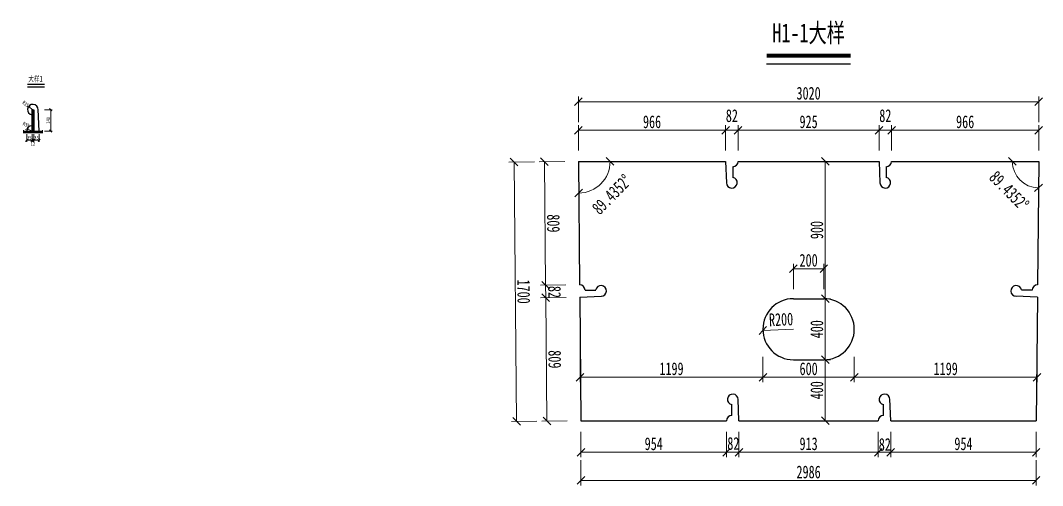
# Model space of a CAD drawing. Header units: millimetres. Extents: x -358959 to 47, y -122282 to 697692.
# Drawn here: x -210591 to -203886, y 111159 to 114208 of the extents above; entities that cross this region are included whole.
import ezdxf
from ezdxf.enums import TextEntityAlignment as Align

# ---------------------------------------------------------------- set-up
doc = ezdxf.new("R2010")
doc.units = ezdxf.units.MM
doc.header["$LTSCALE"] = 2
doc.header["$PDMODE"] = 34
doc.layers.get('Defpoints').update_dxf_attribs({"color": 8, "lineweight": 9})
for name, color, linetype, lineweight in [('标注', 4, 'Continuous', 13), ('标注线及字体', 2, 'Continuous', 15), ('钢板粗线', 1, 'Continuous', 25)]:
    doc.layers.add(name, color=color, linetype=linetype, lineweight=lineweight)
doc.styles.add('111', font='仿宋_GB2312.ttf', dxfattribs={"width": 0.7})
doc.dimstyles.new('200', dxfattribs={"dimscale": 0, "dimtxt": 2.5, "dimasz": 1.5, "dimexe": 1, "dimexo": 1, "dimgap": 0.4, "dimtad": 1, "dimdec": 0, "dimdsep": 46, "dimtxsty": '111', "dimblk": 'OBLIQUE', "dimcen": 0, "dimclrd": 256, "dimclre": 256, "dimclrt": 256, "dimadec": 4, "dimazin": 0, "dimtfac": 1, "dimtdec": 0, "dimtmove": 2, "dimatfit": 3, "dimfxl": 4, "dimfxlon": 1, "dimtolj": 1, "dimlwd": -1, "dimlwe": -1, "dimarcsym": 0})

# ---------------------------------------------------------------- blocks, each defined once
blk = doc.blocks.new('12-140 有孔')
at = {"layer": 'Defpoints', "ltscale": 5}
blk.add_line((0, 140), (0, 0), dxfattribs=at)
at = {"layer": '钢板粗线'}
for p, q in [((-6, 0), (-6, 140)), ((-6, 140), (6, 140)), ((6, 140), (6, 0)), ((41, 0), (35, 141.5)), ((-41, 0), (41, 0))]:
    blk.add_line(p, q, dxfattribs=at)
for centre, start, end in [((0, 140), 0, 260.12911), ((-6, 0), 90, 180)]:
    blk.add_arc(centre, 35, start, end, dxfattribs=at)
blk = doc.blocks.new('_Oblique')
at = {"color": 0, "linetype": 'ByBlock', "lineweight": -2}
blk.add_line((-0.5, -0.5), (0.5, 0.5), dxfattribs=at)
blk = doc.blocks.new('*D3906')
at = {"layer": 'Defpoints', "color": 0, "ltscale": 5, "transparency": 16777216}
for p in [(-210550.4, 113482.9), (-210515.4, 113482.9), (-210550.4, 113422.6)]:
    blk.add_point(p, dxfattribs=at)
at = {"layer": '标注', "ltscale": 5, "transparency": 16777216}
for p, q in [((-210550.4, 113462.6), (-210550.4, 113412.6)), ((-210515.4, 113462.6), (-210515.4, 113412.6)), ((-210515.4, 113422.6), (-210550.4, 113422.6))]:
    blk.add_line(p, q, dxfattribs=at)
at = {"layer": '标注', "ltscale": 5, "transparency": 16777216, "xscale": 15, "yscale": 15, "zscale": 15, "rotation": 180}
blk.add_blockref('_Oblique', (-210550.4, 113422.6), dxfattribs=at)
at = {"layer": '标注', "ltscale": 5, "transparency": 16777216, "xscale": 15, "yscale": 15, "zscale": 15}
blk.add_blockref('_Oblique', (-210515.4, 113422.6), dxfattribs=at)
at = {"layer": '标注', "ltscale": 5, "transparency": 16777216, "insert": (-210532.9, 113439.1), "char_height": 25, "attachment_point": 5, "style": '111'}
blk.add_mtext('\\A1;35', dxfattribs=at)
blk = doc.blocks.new('*D3907')
at = {"layer": 'Defpoints', "color": 0, "ltscale": 5, "transparency": 16777216}
for p in [(-210515.4, 113482.9), (-210503.4, 113482.9), (-210503.4, 113422.6)]:
    blk.add_point(p, dxfattribs=at)
at = {"layer": '标注', "ltscale": 5, "transparency": 16777216}
for p, q in [((-210515.4, 113462.6), (-210515.4, 113412.6)), ((-210503.4, 113462.6), (-210503.4, 113412.6)), ((-210515.4, 113422.6), (-210503.4, 113422.6))]:
    blk.add_line(p, q, dxfattribs=at)
at = {"layer": '标注', "ltscale": 5, "transparency": 16777216, "xscale": 15, "yscale": 15, "zscale": 15, "rotation": 180}
blk.add_blockref('_Oblique', (-210515.4, 113422.6), dxfattribs=at)
at = {"layer": '标注', "ltscale": 5, "transparency": 16777216, "xscale": 15, "yscale": 15, "zscale": 15}
blk.add_blockref('_Oblique', (-210503.4, 113422.6), dxfattribs=at)
at = {"layer": '标注', "ltscale": 5, "transparency": 16777216, "insert": (-210509.4, 113399.1), "char_height": 25, "attachment_point": 5, "style": '111'}
blk.add_mtext('\\A1;12', dxfattribs=at)
blk = doc.blocks.new('*D3908')
at = {"layer": 'Defpoints', "color": 0, "ltscale": 5, "transparency": 16777216}
for p in [(-210503.4, 113482.9), (-210468.4, 113482.9), (-210468.4, 113422.6)]:
    blk.add_point(p, dxfattribs=at)
at = {"layer": '标注', "ltscale": 5, "transparency": 16777216}
for p, q in [((-210503.4, 113462.6), (-210503.4, 113412.6)), ((-210468.4, 113462.6), (-210468.4, 113412.6)), ((-210503.4, 113422.6), (-210468.4, 113422.6))]:
    blk.add_line(p, q, dxfattribs=at)
at = {"layer": '标注', "ltscale": 5, "transparency": 16777216, "xscale": 15, "yscale": 15, "zscale": 15, "rotation": 180}
blk.add_blockref('_Oblique', (-210503.4, 113422.6), dxfattribs=at)
at = {"layer": '标注', "ltscale": 5, "transparency": 16777216, "xscale": 15, "yscale": 15, "zscale": 15}
blk.add_blockref('_Oblique', (-210468.4, 113422.6), dxfattribs=at)
at = {"layer": '标注', "ltscale": 5, "transparency": 16777216, "insert": (-210485.9, 113439.1), "char_height": 25, "attachment_point": 5, "style": '111'}
blk.add_mtext('\\A1;35', dxfattribs=at)
blk = doc.blocks.new('*D3909')
at = {"layer": 'Defpoints', "color": 0, "ltscale": 5, "transparency": 16777216}
for p in [(-210547.5, 113496.8), (-210515.4, 113482.9)]:
    blk.add_point(p, dxfattribs=at)
at = {"layer": '标注', "ltscale": 5, "transparency": 16777216}
blk.add_line((-210515.4, 113482.9), (-210547.5, 113496.8), dxfattribs=at)
at = {"layer": '标注', "ltscale": 5, "transparency": 16777216, "xscale": 15, "yscale": 15, "zscale": 15, "rotation": 156.5780455694849}
blk.add_blockref('_Oblique', (-210547.5, 113496.8), dxfattribs=at)
at = {"layer": '标注', "ltscale": 5, "transparency": 16777216, "insert": (-210554.2, 113524.4), "char_height": 25, "attachment_point": 5, "rotation": 336.57805, "style": '111'}
blk.add_mtext('\\A1;R35', dxfattribs=at)
blk = doc.blocks.new('*D3910')
at = {"layer": 'Defpoints', "color": 0, "ltscale": 5, "transparency": 16777216}
for p in [(-210503.4, 113622.9), (-210503.4, 113482.9), (-210392.4, 113482.9)]:
    blk.add_point(p, dxfattribs=at)
at = {"layer": '标注', "ltscale": 5, "transparency": 16777216}
for p, q in [((-210432.4, 113622.9), (-210382.4, 113622.9)), ((-210392.4, 113622.9), (-210392.4, 113482.9)), ((-210432.4, 113482.9), (-210382.4, 113482.9))]:
    blk.add_line(p, q, dxfattribs=at)
at = {"layer": '标注', "ltscale": 5, "transparency": 16777216, "xscale": 15, "yscale": 15, "zscale": 15}
for p, rotation in [((-210392.4, 113622.9), 90), ((-210392.4, 113482.9), 270)]:
    blk.add_blockref('_Oblique', p, dxfattribs=dict(at, rotation=rotation))
at = {"layer": '标注', "ltscale": 5, "transparency": 16777216, "insert": (-210408.9, 113552.9), "char_height": 25, "attachment_point": 5, "rotation": 90, "style": '111'}
blk.add_mtext('\\A1;140', dxfattribs=at)
blk = doc.blocks.new('*D3911')
at = {"layer": 'Defpoints', "color": 0, "ltscale": 5, "transparency": 16777216}
for p in [(-210537.5, 113643.7), (-210509.4, 113622.9)]:
    blk.add_point(p, dxfattribs=at)
at = {"layer": '标注', "ltscale": 5, "transparency": 16777216}
blk.add_line((-210509.4, 113622.9), (-210537.5, 113643.7), dxfattribs=at)
at = {"layer": '标注', "ltscale": 5, "transparency": 16777216, "xscale": 15, "yscale": 15, "zscale": 15, "rotation": 143.4802079940313}
blk.add_blockref('_Oblique', (-210537.5, 113643.7), dxfattribs=at)
at = {"layer": '标注', "ltscale": 5, "transparency": 16777216, "insert": (-210557.6, 113660.9), "char_height": 25, "attachment_point": 5, "rotation": 323.48021, "style": '111'}
blk.add_mtext('\\A1;R35', dxfattribs=at)
blk = doc.blocks.new('*D3832')
at = {"layer": 'Defpoints', "color": 0, "ltscale": 5, "transparency": 16777216}
for p in [(-206930.7, 113488.2), (-206930.7, 113284), (-205965.2, 113284)]:
    blk.add_point(p, dxfattribs=at)
at = {"layer": '标注', "ltscale": 5, "transparency": 16777216}
for p, q in [((-206930.7, 113354.8), (-206930.7, 113521.5)), ((-205965.2, 113354.8), (-205965.2, 113521.5)), ((-205965.2, 113488.2), (-206930.7, 113488.2))]:
    blk.add_line(p, q, dxfattribs=at)
at = {"layer": '标注', "ltscale": 5, "transparency": 16777216, "xscale": 50, "yscale": 50, "zscale": 50, "rotation": 180}
blk.add_blockref('_Oblique', (-206930.7, 113488.2), dxfattribs=at)
at = {"layer": '标注', "ltscale": 5, "transparency": 16777216, "xscale": 50, "yscale": 50, "zscale": 50}
blk.add_blockref('_Oblique', (-205965.2, 113488.2), dxfattribs=at)
at = {"layer": '标注', "ltscale": 5, "transparency": 16777216, "insert": (-206448, 113543.2), "char_height": 83.33, "attachment_point": 5, "style": '111'}
blk.add_mtext('\\A1;966', dxfattribs=at)
blk = doc.blocks.new('*D3833')
at = {"layer": 'Defpoints', "color": 0, "ltscale": 5, "transparency": 16777216}
for p in [(-204958.7, 113488.2), (-205883.2, 113284), (-204958.7, 113284)]:
    blk.add_point(p, dxfattribs=at)
at = {"layer": '标注', "ltscale": 5, "transparency": 16777216}
for p, q in [((-205883.2, 113354.8), (-205883.2, 113521.5)), ((-204958.7, 113354.8), (-204958.7, 113521.5)), ((-205883.2, 113488.2), (-204958.7, 113488.2))]:
    blk.add_line(p, q, dxfattribs=at)
at = {"layer": '标注', "ltscale": 5, "transparency": 16777216, "xscale": 50, "yscale": 50, "zscale": 50, "rotation": 180}
blk.add_blockref('_Oblique', (-205883.2, 113488.2), dxfattribs=at)
at = {"layer": '标注', "ltscale": 5, "transparency": 16777216, "xscale": 50, "yscale": 50, "zscale": 50}
blk.add_blockref('_Oblique', (-204958.7, 113488.2), dxfattribs=at)
at = {"layer": '标注', "ltscale": 5, "transparency": 16777216, "insert": (-205420.9, 113543.2), "char_height": 83.33, "attachment_point": 5, "style": '111'}
blk.add_mtext('\\A1;925', dxfattribs=at)
blk = doc.blocks.new('*D3834')
at = {"layer": 'Defpoints', "color": 0, "ltscale": 5, "transparency": 16777216}
for p in [(-203911.1, 113488.2), (-204876.7, 113284), (-203911.1, 113284)]:
    blk.add_point(p, dxfattribs=at)
at = {"layer": '标注', "ltscale": 5, "transparency": 16777216}
for p, q in [((-204876.7, 113354.8), (-204876.7, 113521.5)), ((-203911.1, 113354.8), (-203911.1, 113521.5)), ((-204876.7, 113488.2), (-203911.1, 113488.2))]:
    blk.add_line(p, q, dxfattribs=at)
at = {"layer": '标注', "ltscale": 5, "transparency": 16777216, "xscale": 50, "yscale": 50, "zscale": 50, "rotation": 180}
blk.add_blockref('_Oblique', (-204876.7, 113488.2), dxfattribs=at)
at = {"layer": '标注', "ltscale": 5, "transparency": 16777216, "xscale": 50, "yscale": 50, "zscale": 50}
blk.add_blockref('_Oblique', (-203911.1, 113488.2), dxfattribs=at)
at = {"layer": '标注', "ltscale": 5, "transparency": 16777216, "insert": (-204393.9, 113543.2), "char_height": 83.33, "attachment_point": 5, "style": '111'}
blk.add_mtext('\\A1;966', dxfattribs=at)
blk = doc.blocks.new('*D3687')
at = {"layer": 'Defpoints', "color": 0, "ltscale": 5, "transparency": 16777216}
for p in [(-204876.7, 113488.2), (-204958.7, 113284), (-204876.7, 113284)]:
    blk.add_point(p, dxfattribs=at)
at = {"layer": '标注', "ltscale": 5, "transparency": 16777216}
for p, q in [((-204958.7, 113354.8), (-204958.7, 113521.5)), ((-204876.7, 113354.8), (-204876.7, 113521.5)), ((-204958.7, 113488.2), (-204876.7, 113488.2))]:
    blk.add_line(p, q, dxfattribs=at)
at = {"layer": '标注', "ltscale": 5, "transparency": 16777216, "xscale": 50, "yscale": 50, "zscale": 50, "rotation": 180}
blk.add_blockref('_Oblique', (-204958.7, 113488.2), dxfattribs=at)
at = {"layer": '标注', "ltscale": 5, "transparency": 16777216, "xscale": 50, "yscale": 50, "zscale": 50}
blk.add_blockref('_Oblique', (-204876.7, 113488.2), dxfattribs=at)
at = {"layer": '标注', "ltscale": 5, "transparency": 16777216, "insert": (-204917.7, 113583.2), "char_height": 83.33, "attachment_point": 5, "style": '111'}
blk.add_mtext('\\A1;82', dxfattribs=at)
blk = doc.blocks.new('*D3835')
at = {"layer": 'Defpoints', "color": 0, "ltscale": 5, "transparency": 16777216}
for p in [(-205965.2, 113488.2), (-205965.2, 113284), (-205883.2, 113284)]:
    blk.add_point(p, dxfattribs=at)
at = {"layer": '标注', "ltscale": 5, "transparency": 16777216}
for p, q in [((-205965.2, 113354.8), (-205965.2, 113521.5)), ((-205883.2, 113354.8), (-205883.2, 113521.5)), ((-205883.2, 113488.2), (-205965.2, 113488.2))]:
    blk.add_line(p, q, dxfattribs=at)
at = {"layer": '标注', "ltscale": 5, "transparency": 16777216, "xscale": 50, "yscale": 50, "zscale": 50, "rotation": 180}
blk.add_blockref('_Oblique', (-205965.2, 113488.2), dxfattribs=at)
at = {"layer": '标注', "ltscale": 5, "transparency": 16777216, "xscale": 50, "yscale": 50, "zscale": 50}
blk.add_blockref('_Oblique', (-205883.2, 113488.2), dxfattribs=at)
at = {"layer": '标注', "ltscale": 5, "transparency": 16777216, "insert": (-205924.2, 113583.2), "char_height": 83.33, "attachment_point": 5, "style": '111'}
blk.add_mtext('\\A1;82', dxfattribs=at)
blk = doc.blocks.new('*D3836')
at = {"layer": 'Defpoints', "color": 0, "ltscale": 5, "transparency": 16777216}
for p in [(-203911.1, 113675.2), (-206930.7, 113284), (-203911.1, 113284)]:
    blk.add_point(p, dxfattribs=at)
at = {"layer": '标注', "ltscale": 5, "transparency": 16777216}
for p, q in [((-206930.7, 113541.9), (-206930.7, 113708.5)), ((-206930.7, 113675.2), (-203911.1, 113675.2)), ((-203911.1, 113541.9), (-203911.1, 113708.5))]:
    blk.add_line(p, q, dxfattribs=at)
at = {"layer": '标注', "ltscale": 5, "transparency": 16777216, "xscale": 50, "yscale": 50, "zscale": 50, "rotation": 180}
blk.add_blockref('_Oblique', (-206930.7, 113675.2), dxfattribs=at)
at = {"layer": '标注', "ltscale": 5, "transparency": 16777216, "xscale": 50, "yscale": 50, "zscale": 50}
blk.add_blockref('_Oblique', (-203911.1, 113675.2), dxfattribs=at)
at = {"layer": '标注', "ltscale": 5, "transparency": 16777216, "insert": (-205420.9, 113730.2), "char_height": 83.33, "attachment_point": 5, "style": '111'}
blk.add_mtext('\\A1;3020', dxfattribs=at)
blk = doc.blocks.new('*D3837')
at = {"layer": 'Defpoints', "color": 0, "ltscale": 5, "transparency": 16777216}
for p in [(-206914, 111584), (-205959.6, 111584), (-206914, 111377.8)]:
    blk.add_point(p, dxfattribs=at)
at = {"layer": '标注', "ltscale": 5, "transparency": 16777216}
for p, q in [((-206914, 111511.2), (-206914, 111344.5)), ((-205959.6, 111511.2), (-205959.6, 111344.5)), ((-205959.6, 111377.8), (-206914, 111377.8))]:
    blk.add_line(p, q, dxfattribs=at)
at = {"layer": '标注', "ltscale": 5, "transparency": 16777216, "xscale": 50, "yscale": 50, "zscale": 50, "rotation": 180}
blk.add_blockref('_Oblique', (-206914, 111377.8), dxfattribs=at)
at = {"layer": '标注', "ltscale": 5, "transparency": 16777216, "xscale": 50, "yscale": 50, "zscale": 50}
blk.add_blockref('_Oblique', (-205959.6, 111377.8), dxfattribs=at)
at = {"layer": '标注', "ltscale": 5, "transparency": 16777216, "insert": (-206436.8, 111432.8), "char_height": 83.33, "attachment_point": 5, "style": '111'}
blk.add_mtext('\\A1;954', dxfattribs=at)
blk = doc.blocks.new('*D3838')
at = {"layer": 'Defpoints', "color": 0, "ltscale": 5, "transparency": 16777216}
for p in [(-205877.6, 111584), (-204964.2, 111584), (-204964.2, 111377.8)]:
    blk.add_point(p, dxfattribs=at)
at = {"layer": '标注', "ltscale": 5, "transparency": 16777216}
for p, q in [((-205877.6, 111511.2), (-205877.6, 111344.5)), ((-204964.2, 111511.2), (-204964.2, 111344.5)), ((-205877.6, 111377.8), (-204964.2, 111377.8))]:
    blk.add_line(p, q, dxfattribs=at)
at = {"layer": '标注', "ltscale": 5, "transparency": 16777216, "xscale": 50, "yscale": 50, "zscale": 50, "rotation": 180}
blk.add_blockref('_Oblique', (-205877.6, 111377.8), dxfattribs=at)
at = {"layer": '标注', "ltscale": 5, "transparency": 16777216, "xscale": 50, "yscale": 50, "zscale": 50}
blk.add_blockref('_Oblique', (-204964.2, 111377.8), dxfattribs=at)
at = {"layer": '标注', "ltscale": 5, "transparency": 16777216, "insert": (-205420.9, 111432.8), "char_height": 83.33, "attachment_point": 5, "style": '111'}
blk.add_mtext('\\A1;913', dxfattribs=at)
blk = doc.blocks.new('*D3839')
at = {"layer": 'Defpoints', "color": 0, "ltscale": 5, "transparency": 16777216}
for p in [(-204882.2, 111584), (-203927.9, 111584), (-203927.9, 111377.8)]:
    blk.add_point(p, dxfattribs=at)
at = {"layer": '标注', "ltscale": 5, "transparency": 16777216}
for p, q in [((-204882.2, 111511.2), (-204882.2, 111344.5)), ((-203927.9, 111511.2), (-203927.9, 111344.5)), ((-204882.2, 111377.8), (-203927.9, 111377.8))]:
    blk.add_line(p, q, dxfattribs=at)
at = {"layer": '标注', "ltscale": 5, "transparency": 16777216, "xscale": 50, "yscale": 50, "zscale": 50, "rotation": 180}
blk.add_blockref('_Oblique', (-204882.2, 111377.8), dxfattribs=at)
at = {"layer": '标注', "ltscale": 5, "transparency": 16777216, "xscale": 50, "yscale": 50, "zscale": 50}
blk.add_blockref('_Oblique', (-203927.9, 111377.8), dxfattribs=at)
at = {"layer": '标注', "ltscale": 5, "transparency": 16777216, "insert": (-204405.1, 111432.8), "char_height": 83.33, "attachment_point": 5, "style": '111'}
blk.add_mtext('\\A1;954', dxfattribs=at)
blk = doc.blocks.new('*D3840')
at = {"layer": 'Defpoints', "color": 0, "ltscale": 5, "transparency": 16777216}
for p in [(-204964.2, 111584), (-204882.4, 111587.5), (-204882.4, 111377.8)]:
    blk.add_point(p, dxfattribs=at)
at = {"layer": '标注', "ltscale": 5, "transparency": 16777216}
for p, q in [((-204964.2, 111511.2), (-204964.2, 111344.5)), ((-204882.4, 111511.2), (-204882.4, 111344.5)), ((-204964.2, 111377.8), (-204882.4, 111377.8))]:
    blk.add_line(p, q, dxfattribs=at)
at = {"layer": '标注', "ltscale": 5, "transparency": 16777216, "xscale": 50, "yscale": 50, "zscale": 50, "rotation": 180}
blk.add_blockref('_Oblique', (-204964.2, 111377.8), dxfattribs=at)
at = {"layer": '标注', "ltscale": 5, "transparency": 16777216, "xscale": 50, "yscale": 50, "zscale": 50}
blk.add_blockref('_Oblique', (-204882.4, 111377.8), dxfattribs=at)
at = {"layer": '标注', "ltscale": 5, "transparency": 16777216, "insert": (-204920.8, 111428.2), "char_height": 83.33, "attachment_point": 5, "style": '111'}
blk.add_mtext('\\A1;82', dxfattribs=at)
blk = doc.blocks.new('*D3841')
at = {"layer": 'Defpoints', "color": 0, "ltscale": 5, "transparency": 16777216}
for p in [(-205959.6, 111584), (-205877.6, 111584), (-205877.6, 111377.8)]:
    blk.add_point(p, dxfattribs=at)
at = {"layer": '标注', "ltscale": 5, "transparency": 16777216}
for p, q in [((-205959.6, 111511.2), (-205959.6, 111344.5)), ((-205877.6, 111511.2), (-205877.6, 111344.5)), ((-205959.6, 111377.8), (-205877.6, 111377.8))]:
    blk.add_line(p, q, dxfattribs=at)
at = {"layer": '标注', "ltscale": 5, "transparency": 16777216, "xscale": 50, "yscale": 50, "zscale": 50, "rotation": 180}
blk.add_blockref('_Oblique', (-205959.6, 111377.8), dxfattribs=at)
at = {"layer": '标注', "ltscale": 5, "transparency": 16777216, "xscale": 50, "yscale": 50, "zscale": 50}
blk.add_blockref('_Oblique', (-205877.6, 111377.8), dxfattribs=at)
at = {"layer": '标注', "ltscale": 5, "transparency": 16777216, "insert": (-205914.4, 111434.5), "char_height": 83.33, "attachment_point": 5, "style": '111'}
blk.add_mtext('\\A1;82', dxfattribs=at)
blk = doc.blocks.new('*D3842')
at = {"layer": 'Defpoints', "color": 0, "ltscale": 5, "transparency": 16777216}
for p in [(-206914, 111584), (-203927.9, 111584), (-203927.9, 111192.7)]:
    blk.add_point(p, dxfattribs=at)
at = {"layer": '标注', "ltscale": 5, "transparency": 16777216}
for p, q in [((-206914, 111326), (-206914, 111159.3)), ((-203927.9, 111326), (-203927.9, 111159.3)), ((-206914, 111192.7), (-203927.9, 111192.7))]:
    blk.add_line(p, q, dxfattribs=at)
at = {"layer": '标注', "ltscale": 5, "transparency": 16777216, "xscale": 50, "yscale": 50, "zscale": 50, "rotation": 180}
blk.add_blockref('_Oblique', (-206914, 111192.7), dxfattribs=at)
at = {"layer": '标注', "ltscale": 5, "transparency": 16777216, "xscale": 50, "yscale": 50, "zscale": 50}
blk.add_blockref('_Oblique', (-203927.9, 111192.7), dxfattribs=at)
at = {"layer": '标注', "ltscale": 5, "transparency": 16777216, "insert": (-205420.9, 111247.7), "char_height": 83.33, "attachment_point": 5, "style": '111'}
blk.add_mtext('\\A1;2986', dxfattribs=at)
blk = doc.blocks.new('*D3843')
at = {"layer": 'Defpoints', "color": 0, "ltscale": 5, "transparency": 16777216}
for p in [(-207154.1, 113281.8), (-206930.7, 113284), (-206922.8, 112475)]:
    blk.add_point(p, dxfattribs=at)
at = {"layer": '标注', "ltscale": 5, "transparency": 16777216}
for p, q in [((-207020.8, 113283.1), (-207187.4, 113281.5)), ((-207146.1, 112472.8), (-207154.1, 113281.8)), ((-207012.8, 112474.1), (-207179.5, 112472.5))]:
    blk.add_line(p, q, dxfattribs=at)
at = {"layer": '标注', "ltscale": 5, "transparency": 16777216, "xscale": 50, "yscale": 50, "zscale": 50}
for p, rotation in [((-207154.1, 113281.8), 90.56476811389132), ((-207146.1, 112472.8), 270.5647681138913)]:
    blk.add_blockref('_Oblique', p, dxfattribs=dict(at, rotation=rotation))
at = {"layer": '标注', "ltscale": 5, "transparency": 16777216, "insert": (-207095.1, 112877.8), "char_height": 83.33, "attachment_point": 5, "rotation": 270.56477, "style": '111'}
blk.add_mtext('\\A1;809', dxfattribs=at)
blk = doc.blocks.new('*D3844')
at = {"layer": 'Defpoints', "color": 0, "ltscale": 5, "transparency": 16777216}
for p in [(-206922, 112393), (-207137.3, 111581.8), (-206914, 111584)]:
    blk.add_point(p, dxfattribs=at)
at = {"layer": '标注', "ltscale": 5, "transparency": 16777216}
for p, q in [((-207012, 112392.1), (-207178.6, 112390.5)), ((-207145.3, 112390.8), (-207137.3, 111581.8)), ((-207004, 111583.1), (-207170.7, 111581.5))]:
    blk.add_line(p, q, dxfattribs=at)
at = {"layer": '标注', "ltscale": 5, "transparency": 16777216, "xscale": 50, "yscale": 50, "zscale": 50}
for p, rotation in [((-207145.3, 112390.8), 90.56476811388721), ((-207137.3, 111581.8), 270.5647681138872)]:
    blk.add_blockref('_Oblique', p, dxfattribs=dict(at, rotation=rotation))
at = {"layer": '标注', "ltscale": 5, "transparency": 16777216, "insert": (-207086.3, 111986.8), "char_height": 83.33, "attachment_point": 5, "rotation": 270.56477, "style": '111'}
blk.add_mtext('\\A1;809', dxfattribs=at)
blk = doc.blocks.new('*D3688')
at = {"layer": 'Defpoints', "color": 0, "ltscale": 5, "transparency": 16777216}
for p in [(-206922.8, 112475), (-207145.3, 112390.8), (-206922, 112393)]:
    blk.add_point(p, dxfattribs=at)
at = {"layer": '标注', "ltscale": 5, "transparency": 16777216}
for p, q in [((-207012.8, 112474.1), (-207179.5, 112472.5)), ((-207146.1, 112472.8), (-207145.3, 112390.8)), ((-207012, 112392.1), (-207178.6, 112390.5))]:
    blk.add_line(p, q, dxfattribs=at)
at = {"layer": '标注', "ltscale": 5, "transparency": 16777216, "xscale": 50, "yscale": 50, "zscale": 50}
for p, rotation in [((-207146.1, 112472.8), 90.56476811386786), ((-207145.3, 112390.8), 270.5647681138678)]:
    blk.add_blockref('_Oblique', p, dxfattribs=dict(at, rotation=rotation))
at = {"layer": '标注', "ltscale": 5, "transparency": 16777216, "insert": (-207087.7, 112428.3), "char_height": 83.33, "attachment_point": 5, "rotation": 270.56477, "style": '111'}
blk.add_mtext('\\A1;82', dxfattribs=at)
blk = doc.blocks.new('*D3845')
at = {"layer": 'Defpoints', "color": 0, "ltscale": 5, "transparency": 16777216}
for p in [(-206930.7, 113284), (-207336.7, 111579.8), (-206914, 111584)]:
    blk.add_point(p, dxfattribs=at)
at = {"layer": '标注', "ltscale": 5, "transparency": 16777216}
for p, q in [((-207220.1, 113281.2), (-207386.8, 113279.5)), ((-207353.4, 113279.8), (-207336.7, 111579.8)), ((-207203.3, 111581.2), (-207370, 111579.5))]:
    blk.add_line(p, q, dxfattribs=at)
at = {"layer": '标注', "ltscale": 5, "transparency": 16777216, "xscale": 50, "yscale": 50, "zscale": 50}
for p, rotation in [((-207353.4, 113279.8), 90.56476811388923), ((-207336.7, 111579.8), 270.5647681138893)]:
    blk.add_blockref('_Oblique', p, dxfattribs=dict(at, rotation=rotation))
at = {"layer": '标注', "ltscale": 5, "transparency": 16777216, "insert": (-207290.1, 112430.4), "char_height": 83.33, "attachment_point": 5, "rotation": 270.56477, "style": '111'}
blk.add_mtext('\\A1;1700', dxfattribs=at)
blk = doc.blocks.new('*D3846')
at = {"layer": 'Defpoints', "color": 0, "ltscale": 5, "transparency": 16777216}
for p in [(-206930.7, 113284), (-206930.7, 113284), (-205965.2, 113284), (-206825.6, 113104.7), (-206922.8, 112475)]:
    blk.add_point(p, dxfattribs=at)
at = {"layer": '标注', "ltscale": 5, "transparency": 16777216}
blk.add_arc((-206930.7, 113284), 207.9, 270.56477, 0, dxfattribs=at)
at = {"layer": '标注', "ltscale": 5, "transparency": 16777216, "xscale": 50, "yscale": 50, "zscale": 50}
for p, rotation in [((-206722.9, 113284), 90.00000000000007), ((-206928.7, 113076.1), 180.5647681138913)]:
    blk.add_blockref('_Oblique', p, dxfattribs=dict(at, rotation=rotation))
at = {"layer": '标注', "ltscale": 5, "transparency": 16777216, "insert": (-206712, 113067.4), "char_height": 83.333, "attachment_point": 5, "rotation": 45.28238, "style": '111'}
blk.add_mtext('\\A1;89.4352°', dxfattribs=at)
blk = doc.blocks.new('*D3847')
at = {"layer": 'Defpoints', "color": 0, "ltscale": 5, "transparency": 16777216}
for p in [(-204876.7, 113284), (-203911.1, 113284), (-203911.1, 113284), (-204061.4, 113197.9), (-203919.1, 112475)]:
    blk.add_point(p, dxfattribs=at)
at = {"layer": '标注', "ltscale": 5, "transparency": 16777216}
blk.add_arc((-203911.1, 113284), 173.3, 180, 269.43523, dxfattribs=at)
at = {"layer": '标注', "ltscale": 5, "transparency": 16777216, "xscale": 50, "yscale": 50, "zscale": 50}
for p, rotation in [((-204084.4, 113284), 89.99999999999933), ((-203912.8, 113110.8), 359.435231886112)]:
    blk.add_blockref('_Oblique', p, dxfattribs=dict(at, rotation=rotation))
at = {"layer": '标注', "ltscale": 5, "transparency": 16777216, "insert": (-204105.3, 113091.7), "char_height": 83.333, "attachment_point": 5, "rotation": 314.71762, "style": '111'}
blk.add_mtext('\\A1;89.4352°', dxfattribs=at)
blk = doc.blocks.new('*D3689')
at = {"layer": 'Defpoints', "color": 0, "ltscale": 5, "transparency": 16777216}
for p in [(-205120.9, 112184), (-205720.7, 112175), (-205120.9, 111869.4)]:
    blk.add_point(p, dxfattribs=at)
at = {"layer": '标注', "ltscale": 5, "transparency": 16777216}
for p, q in [((-205720.7, 112002.7), (-205720.7, 111836)), ((-205120.9, 112002.7), (-205120.9, 111836)), ((-205720.7, 111869.4), (-205120.9, 111869.4))]:
    blk.add_line(p, q, dxfattribs=at)
at = {"layer": '标注', "ltscale": 5, "transparency": 16777216, "xscale": 49.99999999999995, "yscale": 49.99999999999995, "zscale": 49.99999999999995, "rotation": 180}
blk.add_blockref('_Oblique', (-205720.7, 111869.4), dxfattribs=at)
at = {"layer": '标注', "ltscale": 5, "transparency": 16777216, "xscale": 49.99999999999995, "yscale": 49.99999999999995, "zscale": 49.99999999999995}
blk.add_blockref('_Oblique', (-205120.9, 111869.4), dxfattribs=at)
at = {"layer": '标注', "ltscale": 5, "transparency": 16777216, "insert": (-205420.8, 111924.4), "char_height": 83.33, "attachment_point": 5, "style": '111'}
blk.add_mtext('\\A1;600', dxfattribs=at)
blk = doc.blocks.new('*D3690')
at = {"layer": 'Defpoints', "color": 0, "ltscale": 5, "transparency": 16777216}
for p in [(-205320.9, 112580.3), (-205520.9, 112384), (-205320.9, 112384)]:
    blk.add_point(p, dxfattribs=at)
at = {"layer": '标注', "ltscale": 5, "transparency": 16777216}
for p, q in [((-205520.9, 112446.9), (-205520.9, 112613.6)), ((-205520.9, 112580.3), (-205320.9, 112580.3)), ((-205320.9, 112446.9), (-205320.9, 112613.6))]:
    blk.add_line(p, q, dxfattribs=at)
at = {"layer": '标注', "ltscale": 5, "transparency": 16777216, "xscale": 49.99999999999995, "yscale": 49.99999999999995, "zscale": 49.99999999999995, "rotation": 180}
blk.add_blockref('_Oblique', (-205520.9, 112580.3), dxfattribs=at)
at = {"layer": '标注', "ltscale": 5, "transparency": 16777216, "xscale": 49.99999999999995, "yscale": 49.99999999999995, "zscale": 49.99999999999995}
blk.add_blockref('_Oblique', (-205320.9, 112580.3), dxfattribs=at)
at = {"layer": '标注', "ltscale": 5, "transparency": 16777216, "insert": (-205420.9, 112635.3), "char_height": 83.33, "attachment_point": 5, "style": '111'}
blk.add_mtext('\\A1;200', dxfattribs=at)
blk = doc.blocks.new('*D3691')
at = {"layer": 'Defpoints', "color": 0, "ltscale": 5, "transparency": 16777216}
for p in [(-205520.9, 111984), (-205520.9, 111584), (-205311.7, 111584)]:
    blk.add_point(p, dxfattribs=at)
at = {"layer": '标注', "ltscale": 5, "transparency": 16777216}
for p, q in [((-205445, 111984), (-205278.3, 111984)), ((-205311.7, 111984), (-205311.7, 111584)), ((-205445, 111584), (-205278.3, 111584))]:
    blk.add_line(p, q, dxfattribs=at)
at = {"layer": '标注', "ltscale": 5, "transparency": 16777216, "xscale": 49.99999999999995, "yscale": 49.99999999999995, "zscale": 49.99999999999995}
for p, rotation in [((-205311.7, 111984), 90), ((-205311.7, 111584), 270)]:
    blk.add_blockref('_Oblique', p, dxfattribs=dict(at, rotation=rotation))
at = {"layer": '标注', "ltscale": 5, "transparency": 16777216, "insert": (-205366.7, 111784), "char_height": 83.33, "attachment_point": 5, "rotation": 90, "style": '111'}
blk.add_mtext('\\A1;400', dxfattribs=at)
blk = doc.blocks.new('*D3692')
at = {"layer": 'Defpoints', "color": 0, "ltscale": 5, "transparency": 16777216}
for p in [(-205488.7, 113284), (-205311.4, 113284), (-205488.7, 112384)]:
    blk.add_point(p, dxfattribs=at)
at = {"layer": '标注', "ltscale": 5, "transparency": 16777216}
for p, q in [((-205444.8, 113284), (-205278.1, 113284)), ((-205311.4, 112384), (-205311.4, 113284)), ((-205444.8, 112384), (-205278.1, 112384))]:
    blk.add_line(p, q, dxfattribs=at)
at = {"layer": '标注', "ltscale": 5, "transparency": 16777216, "xscale": 50.00000000000042, "yscale": 50.00000000000042, "zscale": 50.00000000000042}
for p, rotation in [((-205311.4, 113284), 90), ((-205311.4, 112384), 270)]:
    blk.add_blockref('_Oblique', p, dxfattribs=dict(at, rotation=rotation))
at = {"layer": '标注', "ltscale": 5, "transparency": 16777216, "insert": (-205366.4, 112834), "char_height": 83.33, "attachment_point": 5, "rotation": 90, "style": '111'}
blk.add_mtext('\\A1;900', dxfattribs=at)
blk = doc.blocks.new('*D3693')
at = {"layer": 'Defpoints', "color": 0, "ltscale": 5, "transparency": 16777216}
for p in [(-206919.9, 112184), (-205720.9, 112184), (-206919.9, 111869.4)]:
    blk.add_point(p, dxfattribs=at)
at = {"layer": '标注', "ltscale": 5, "transparency": 16777216}
for p, q in [((-206919.9, 112002.7), (-206919.9, 111836)), ((-205720.9, 112002.7), (-205720.9, 111836)), ((-205720.9, 111869.4), (-206919.9, 111869.4))]:
    blk.add_line(p, q, dxfattribs=at)
at = {"layer": '标注', "ltscale": 5, "transparency": 16777216, "xscale": 50.00000000000042, "yscale": 50.00000000000042, "zscale": 50.00000000000042, "rotation": 180}
blk.add_blockref('_Oblique', (-206919.9, 111869.4), dxfattribs=at)
at = {"layer": '标注', "ltscale": 5, "transparency": 16777216, "xscale": 50.00000000000042, "yscale": 50.00000000000042, "zscale": 50.00000000000042}
blk.add_blockref('_Oblique', (-205720.9, 111869.4), dxfattribs=at)
at = {"layer": '标注', "ltscale": 5, "transparency": 16777216, "insert": (-206320.4, 111924.4), "char_height": 83.33, "attachment_point": 5, "style": '111'}
blk.add_mtext('\\A1;1199', dxfattribs=at)
blk = doc.blocks.new('*D3694')
at = {"layer": 'Defpoints', "color": 0, "ltscale": 5, "transparency": 16777216}
for p in [(-205120.9, 112184), (-203921.9, 112184), (-203921.9, 111869.4)]:
    blk.add_point(p, dxfattribs=at)
at = {"layer": '标注', "ltscale": 5, "transparency": 16777216}
for p, q in [((-205120.9, 112002.7), (-205120.9, 111836)), ((-203921.9, 112002.7), (-203921.9, 111836)), ((-205120.9, 111869.4), (-203921.9, 111869.4))]:
    blk.add_line(p, q, dxfattribs=at)
at = {"layer": '标注', "ltscale": 5, "transparency": 16777216, "xscale": 50.00000000000042, "yscale": 50.00000000000042, "zscale": 50.00000000000042, "rotation": 180}
blk.add_blockref('_Oblique', (-205120.9, 111869.4), dxfattribs=at)
at = {"layer": '标注', "ltscale": 5, "transparency": 16777216, "xscale": 50.00000000000042, "yscale": 50.00000000000042, "zscale": 50.00000000000042}
blk.add_blockref('_Oblique', (-203921.9, 111869.4), dxfattribs=at)
at = {"layer": '标注', "ltscale": 5, "transparency": 16777216, "insert": (-204521.4, 111924.4), "char_height": 83.33, "attachment_point": 5, "style": '111'}
blk.add_mtext('\\A1;1199', dxfattribs=at)
blk = doc.blocks.new('*D3702')
at = {"layer": 'Defpoints', "color": 0, "ltscale": 5, "transparency": 16777216}
for p in [(-205520.9, 112184), (-205720.7, 112175)]:
    blk.add_point(p, dxfattribs=at)
at = {"layer": '标注', "ltscale": 5, "transparency": 16777216}
blk.add_line((-205520.9, 112184), (-205720.7, 112175), dxfattribs=at)
at = {"layer": '标注', "ltscale": 5, "transparency": 16777216, "xscale": 49.99999999999995, "yscale": 49.99999999999995, "zscale": 49.99999999999995, "rotation": 182.5726833926508}
blk.add_blockref('_Oblique', (-205720.7, 112175), dxfattribs=at)
at = {"layer": '标注', "ltscale": 5, "transparency": 16777216, "insert": (-205601.5, 112247.8), "char_height": 83.33, "attachment_point": 5, "rotation": 2.57268, "style": '111'}
blk.add_mtext('\\A1;R200', dxfattribs=at)
blk = doc.blocks.new('*D3703')
at = {"layer": 'Defpoints', "color": 0, "ltscale": 5, "transparency": 16777216}
for p in [(-205520.9, 112384), (-205520.9, 111984), (-205311.7, 111984)]:
    blk.add_point(p, dxfattribs=at)
at = {"layer": '标注', "ltscale": 5, "transparency": 16777216}
for p, q in [((-205445, 112384), (-205278.3, 112384)), ((-205311.7, 112384), (-205311.7, 111984)), ((-205445, 111984), (-205278.3, 111984))]:
    blk.add_line(p, q, dxfattribs=at)
at = {"layer": '标注', "ltscale": 5, "transparency": 16777216, "xscale": 49.99999999999995, "yscale": 49.99999999999995, "zscale": 49.99999999999995}
for p, rotation in [((-205311.7, 112384), 90), ((-205311.7, 111984), 270)]:
    blk.add_blockref('_Oblique', p, dxfattribs=dict(at, rotation=rotation))
at = {"layer": '标注', "ltscale": 5, "transparency": 16777216, "insert": (-205366.7, 112184), "char_height": 83.33, "attachment_point": 5, "rotation": 90, "style": '111'}
blk.add_mtext('\\A1;400', dxfattribs=at)

msp = doc.modelspace()

# ---------------------------------------------------------------- linework, layer by layer
at = {"color": 4}
for p, q in [((-205697, 113923.7), (-205145.1, 113923.7)), ((-210545.9, 113772.8), (-210432.6, 113772.8))]:
    msp.add_line(p, q, dxfattribs=at)
at = {"color": 6}
for points, const_width in [([(-205697, 113977), (-205145.1, 113977)], 26.7), ([(-210545.9, 113789.5), (-210432.6, 113789.5)], 8.33)]:
    msp.add_lwpolyline(points, dxfattribs=dict(at, const_width=const_width))
at = {"layer": '标注'}
for p, q in [((-210572.2, 113488.6), (-210572.2, 113469.5)), ((-210446.6, 113488.6), (-210446.6, 113469.5))]:
    msp.add_line(p, q, dxfattribs=at)
at = {"layer": '钢板粗线'}
for p, q in [((-210572.2, 113482.9), (-210446.6, 113482.9)), ((-210572.2, 113472.8), (-210446.6, 113472.8)), ((-206930.7, 113284), (-206922.8, 112475)), ((-206930.7, 113284), (-205965.2, 113284)), ((-205965.2, 113284), (-205959.2, 113142.5)), ((-205883.2, 113284), (-204958.7, 113284)), ((-204958.7, 113284), (-204952.6, 113142.5)), ((-204876.7, 113284), (-203911.1, 113284)), ((-203911.1, 113284), (-203919.1, 112475)), ((-205918.2, 113249), (-205918.2, 113178.5)), ((-205918.2, 113249), (-205918.2, 113178.5)), ((-204911.7, 113249), (-204911.7, 113178.5)), ((-206922, 112393), (-206780.5, 112400.4)), ((-206922, 112393), (-206914, 111584)), ((-206887.4, 112440.3), (-206816.9, 112441)), ((-205520.9, 112384), (-205320.9, 112384)), ((-203919.9, 112393), (-204061.3, 112400.4)), ((-203954.4, 112440.3), (-204025, 112441)), ((-203919.9, 112393), (-203927.9, 111584)), ((-205520.9, 111984), (-205320.9, 111984)), ((-205877.6, 111584), (-205883.6, 111725.5)), ((-204882.2, 111584), (-204888.3, 111725.5)), ((-205924.6, 111619), (-205924.6, 111689.5)), ((-204929.2, 111619), (-204929.2, 111689.5)), ((-206914, 111584), (-205959.6, 111584)), ((-205877.6, 111584), (-204964.2, 111584)), ((-204882.2, 111584), (-203927.9, 111584))]:
    msp.add_line(p, q, dxfattribs=at)
for centre, radius, start, end in [((-205918.2, 113284), 35, 270, 0), ((-204911.7, 113284), 35, 270, 0), ((-205924.2, 113144), 35, 180, 80.12911), ((-204917.7, 113144), 35, 180, 80.12911), ((-206922.4, 112440), 35, 0.56477, 90.56477), ((-206782.4, 112435.4), 35, 270.56477, 170.69388), ((-204059.5, 112435.4), 35, 9.30612, 269.43523), ((-203919.4, 112440), 35, 89.43523, 179.43523), ((-205520.9, 112184), 200, 90, 270), ((-205320.9, 112184), 200, 270, 90), ((-205918.6, 111724), 35, 0, 260.12911), ((-204923.2, 111724), 35, 0, 260.12911), ((-205924.6, 111584), 35, 90, 180), ((-204929.2, 111584), 35, 90, 180)]:
    msp.add_arc(centre, radius, start, end, dxfattribs=at)

# ---------------------------------------------------------------- block references
at = {"layer": '标注', "ltscale": 5}
msp.add_blockref('12-140 有孔', (-210509.4, 113482.9), dxfattribs=at)

# ---------------------------------------------------------------- texts
at = {"layer": '标注线及字体', "color": 0, "style": '111', "width": 0.7}
for s, height, p in [('H1-1大样', 125, (-205420.8, 114129.2)), ('大样1', 37.5, (-210492.2, 113826.4))]:
    msp.add_text(s, height=height, dxfattribs=at).set_placement(p, align=Align.MIDDLE)

# ---------------------------------------------------------------- dimensions: what is measured, and where the dimension line sits
at = {"layer": '标注', "ltscale": 5}
for base, p1, p2, override, picture, middle in [((-203911.1, 113675.2), (-206930.7, 113284), (-203911.1, 113284), {"dimscale": 33.333333, "dimarcsym": 1}, '*D3836', (-205420.9, 113730.2)), ((-206930.74, 113488.1774), (-205965.2068, 113284.0035), (-206930.74, 113284.0035), {"dimscale": 33.333333, "dimarcsym": 1}, '*D3832', (-206447.9734, 113543.1774)), ((-205965.2, 113488.2), (-205883.2, 113284), (-205965.2, 113284), {"dimscale": 33.333333, "dimarcsym": 1}, '*D3835', (-205924.2, 113583.2)), ((-204958.6737, 113488.1774), (-205883.2068, 113284.0035), (-204958.6737, 113284.0035), {"dimscale": 33.333333, "dimarcsym": 1}, '*D3833', (-205420.9403, 113543.1774)), ((-204876.7, 113488.2), (-204958.7, 113284), (-204876.7, 113284), {"dimscale": 33.333333, "dimarcsym": 1}, '*D3687', (-204917.7, 113583.2)), ((-203911.1, 113488.2), (-204876.7, 113284), (-203911.1, 113284), {"dimscale": 33.333333, "dimarcsym": 1}, '*D3834', (-204393.9, 113543.2)), ((-210550.4, 113422.6), (-210515.4, 113482.9), (-210550.4, 113482.9), {"dimscale": 10, "dimarcsym": 1}, '*D3906', (-210532.9, 113439.1)), ((-210468.4, 113422.6), (-210503.4, 113482.9), (-210468.4, 113482.9), {"dimscale": 10, "dimarcsym": 1}, '*D3908', (-210485.9, 113439.1)), ((-205320.9, 112580.3), (-205520.9, 112384), (-205320.9, 112384), {"dimscale": 33.333333, "dimarcsym": 1}, '*D3690', (-205420.9, 112635.3)), ((-206919.9, 111869.4), (-205720.9, 112184), (-206919.9, 112184), {"dimscale": 33.333333, "dimarcsym": 1}, '*D3693', (-206320.4, 111924.4)), ((-205120.9, 111869.4), (-205720.7, 112175), (-205120.9, 112184), {"dimscale": 33.333333, "dimarcsym": 1}, '*D3689', (-205420.8, 111924.4)), ((-203921.9, 111869.4), (-205120.9, 112184), (-203921.9, 112184), {"dimscale": 33.333333, "dimarcsym": 1}, '*D3694', (-204521.4, 111924.4)), ((-206914, 111377.8), (-205959.6, 111584), (-206914, 111584), {"dimscale": 33.333333, "dimarcsym": 1}, '*D3837', (-206436.8, 111432.8)), ((-203927.9, 111192.7), (-206914, 111584), (-203927.9, 111584), {"dimscale": 33.333333, "dimarcsym": 1}, '*D3842', (-205420.9, 111247.7)), ((-204964.2, 111377.8), (-205877.6, 111584), (-204964.2, 111584), {"dimscale": 33.333333, "dimarcsym": 1}, '*D3838', (-205420.9, 111432.8)), ((-203927.9, 111377.8), (-204882.2, 111584), (-203927.9, 111584), {"dimscale": 33.333333, "dimarcsym": 1}, '*D3839', (-204405.1, 111432.8))]:
    dim = msp.add_linear_dim(base=base, p1=p1, p2=p2, dimstyle='200', override=override, dxfattribs=at)
    dim.commit()
    dim.dimension.update_dxf_attribs({"geometry": picture, "text_midpoint": middle})
for center, mpoint, override, picture, middle in [((-210509.4, 113622.9), (-210537.5, 113643.7), {"dimscale": 10, "dimarcsym": 1}, '*D3911', (-210557.6, 113660.9)), ((-210515.4, 113482.9), (-210547.5, 113496.8), {"dimscale": 10, "dimarcsym": 1}, '*D3909', (-210554.2, 113524.4)), ((-205520.9, 112184), (-205720.7, 112175), {"dimscale": 33.333333, "dimarcsym": 1}, '*D3702', (-205601.5, 112247.8))]:
    dim = msp.add_radius_dim(center=center, mpoint=mpoint, dimstyle='200', override=override, dxfattribs=at)
    dim.commit()
    dim.dimension.update_dxf_attribs({"geometry": picture, "text_midpoint": middle, "dimtype": 164})
for base, p1, p2, override, picture, middle in [((-210392.4, 113482.9), (-210503.4, 113622.9), (-210503.4, 113482.9), {"dimscale": 10, "dimarcsym": 1}, '*D3910', (-210408.9, 113552.9)), ((-205311.4, 113284), (-205488.7, 112384), (-205488.7, 113284), {"dimscale": 33.333333, "dimarcsym": 1}, '*D3692', (-205366.4, 112834)), ((-205311.7, 111984), (-205520.9, 112384), (-205520.9, 111984), {"dimscale": 33.333333, "dimarcsym": 1}, '*D3703', (-205366.7, 112184)), ((-205311.7, 111584), (-205520.9, 111984), (-205520.9, 111584), {"dimscale": 33.333333, "dimarcsym": 1}, '*D3691', (-205366.7, 111784))]:
    dim = msp.add_linear_dim(base=base, p1=p1, p2=p2, angle=90, dimstyle='200', override=override, dxfattribs=at)
    dim.commit()
    dim.dimension.update_dxf_attribs({"geometry": picture, "text_midpoint": middle})
for base, p1, p2, override, picture, middle in [((-210503.4, 113422.6), (-210515.4, 113482.9), (-210503.4, 113482.9), {"dimscale": 10, "dimarcsym": 1}, '*D3907', (-210509.4, 113399.1)), ((-205877.6, 111377.8), (-205959.6, 111584), (-205877.6, 111584), {"dimscale": 33.333333, "dimarcsym": 1}, '*D3841', (-205914.4, 111434.5)), ((-204882.4, 111377.8), (-204964.2, 111584), (-204882.4, 111587.5), {"dimscale": 33.333333, "dimarcsym": 1}, '*D3840', (-204920.8, 111428.2))]:
    dim = msp.add_linear_dim(base=base, p1=p1, p2=p2, dimstyle='200', override=override, dxfattribs=at)
    dim.commit()
    dim.dimension.update_dxf_attribs({"geometry": picture, "text_midpoint": middle, "dimtype": 160})
for p1, p2, distance, picture, middle in [((-206930.7, 113284), (-206914, 111584), -422.7, '*D3845', (-207290.1, 112430.4)), ((-206922.8, 112475), (-206930.7, 113284), 223.4, '*D3843', (-207095.1, 112877.8)), ((-206922, 112393), (-206914, 111584), -223.4, '*D3844', (-207086.3, 111986.8))]:
    dim = msp.add_aligned_dim(p1=p1, p2=p2, distance=distance, dimstyle='200', override={"dimscale": 33.333333, "dimarcsym": 1}, dxfattribs=at)
    dim.commit()
    dim.dimension.update_dxf_attribs({"geometry": picture, "text_midpoint": middle})
for base, line1, line2, picture, middle in [((-206825.6229, 113104.6673), ((-206930.74, 113284.0035), (-206922.7654, 112475.0015)), ((-206930.74, 113284.0035), (-205965.2068, 113284.0035)), '*D3846', (-206711.9708, 113067.3801)), ((-204061.4442, 113197.8715), ((-203911.1207, 113284.0035), (-203919.0954, 112475.0015)), ((-204876.6737, 113284.0035), (-203911.1207, 113284.0035)), '*D3847', (-204105.2882, 113091.7406))]:
    dim = msp.add_angular_dim_2l(base=base, line1=line1, line2=line2, dimstyle='200', override={"dimscale": 33.333333, "dimarcsym": 1}, dxfattribs=at)
    dim.commit()
    dim.dimension.update_dxf_attribs({"geometry": picture, "text_midpoint": middle})
dim = msp.add_linear_dim(base=(-207145.3, 112390.8), p1=(-206922.8, 112475), p2=(-206922, 112393), angle=270.56477, dimstyle='200', override={"dimscale": 33.333333, "dimarcsym": 1}, dxfattribs=at)
dim.commit()
dim.dimension.update_dxf_attribs({"geometry": '*D3688', "text_midpoint": (-207087.7, 112428.3), "dimtype": 161})

doc.saveas('drawing.dxf')
